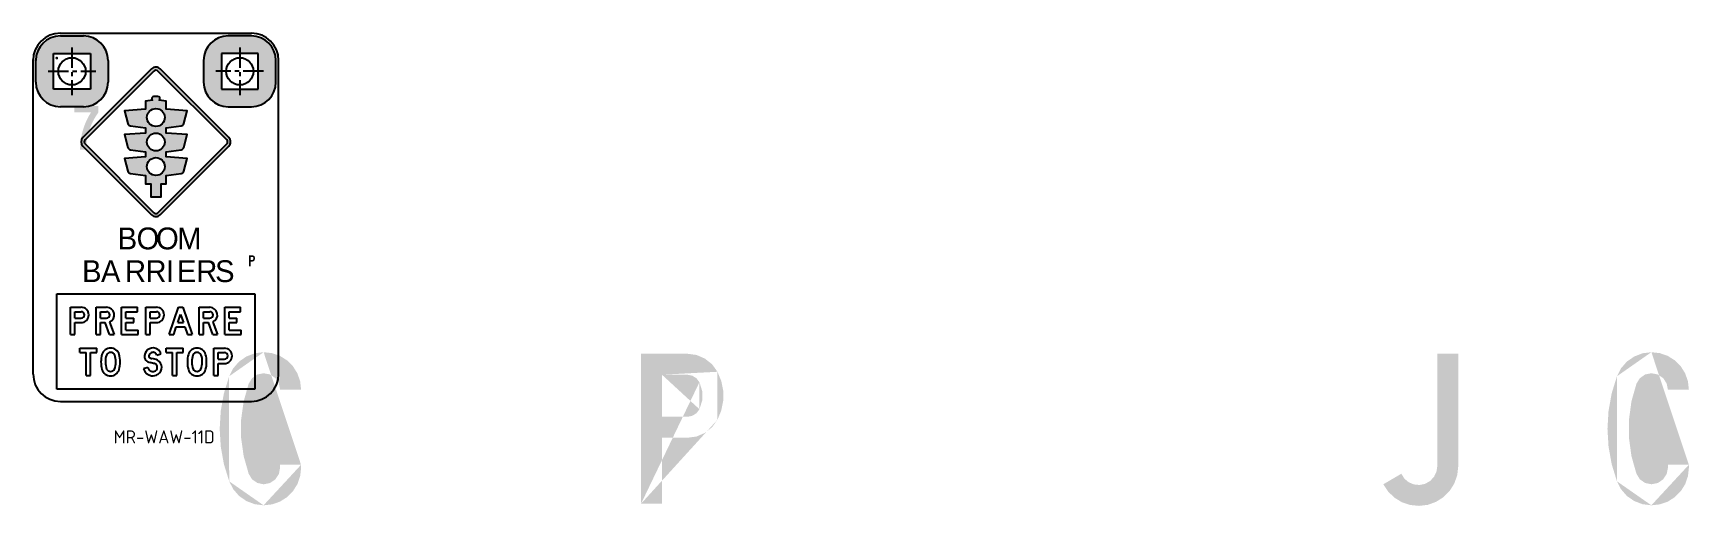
# Model space of a CAD drawing. Extents: x 156 to 1038, y -1303 to 261.
# Drawn here: x 156 to 763, y 88 to 261 of the extents above.
import ezdxf

# ---------------------------------------------------------------- set-up
doc = ezdxf.new("R2010")
doc.units = 0
doc.header["$LTSCALE"] = 6
doc.header["$MEASUREMENT"] = 0
doc.linetypes.add('CENTER', pattern=[2, 1.25, -0.25, 0.25, -0.25])
doc.linetypes.add('CENTERX2', pattern=[101.6, 63.5, -12.7, 12.7, -12.7])
for name, color, linetype in [('CENT25', 1, 'CENTER'), ('GREEN', 84, 'CONTINUOUS'), ('L25', 1, 'CONTINUOUS'), ('L35', 3, 'CONTINUOUS'), ('T25', 1, 'CONTINUOUS'), ('TBLK25', 1, 'CONTINUOUS')]:
    doc.layers.add(name, color=color, linetype=linetype)
doc.styles.add('DSERIES', font='Dseries.shx')
doc.styles.add('ISO', font='iso3098b.shx')

msp = doc.modelspace()

# ---------------------------------------------------------------- hatches: boundary and pattern name
at = {"layer": 'GREEN'}
h = msp.add_hatch(color=256, dxfattribs=at)
h.paths.add_polyline_path([(254.47, 101.95), (254.44, 101.95)], flags=16)
edge = h.paths.add_edge_path()
edge.add_line((246.76, 103.05), (254.47, 103.05))
edge.add_line((254.47, 103.05), (254.47, 101.95))
edge.add_line((254.13, 98.88), (254.47, 101.95))
edge.add_line((254.13, 98.88), (253.13, 95.97))
edge.add_line((253.13, 95.97), (251.48, 93.36))
edge.add_line((251.48, 93.36), (249.31, 91.17))
edge.add_line((249.31, 91.17), (246.71, 89.52))
edge.add_line((246.71, 89.52), (243.8, 88.52))
edge.add_line((243.8, 88.52), (240.73, 88.18))
edge.add_line((240.73, 88.18), (237.48, 88.59))
edge.add_line((237.48, 88.59), (234.41, 89.75))
edge.add_line((234.41, 89.75), (231.73, 91.61))
edge.add_line((231.73, 91.61), (229.59, 94.08))
edge.add_line((229.59, 94.08), (228.1, 97))
edge.add_line((228.1, 97), (226.17, 103.26))
edge.add_line((226.17, 103.26), (225.01, 109.71))
edge.add_line((225.01, 109.71), (224.62, 116.25))
edge.add_line((224.62, 116.25), (225.01, 122.77))
edge.add_line((225.01, 122.77), (226.17, 129.22))
edge.add_line((226.17, 129.22), (228.1, 135.48))
edge.add_line((228.1, 135.48), (229.59, 138.39))
edge.add_line((229.59, 138.39), (231.73, 140.87))
edge.add_line((231.73, 140.87), (234.41, 142.72))
edge.add_line((234.41, 142.72), (237.48, 143.91))
edge.add_line((237.48, 143.91), (240.73, 144.3))
edge.add_line((240.73, 144.3), (243.8, 143.96))
edge.add_line((243.8, 143.96), (246.71, 142.96))
edge.add_line((246.71, 142.96), (249.31, 141.31))
edge.add_line((249.31, 141.31), (251.48, 139.14))
edge.add_line((251.48, 139.14), (253.13, 136.51))
edge.add_line((253.13, 136.51), (254.13, 133.6))
edge.add_line((254.13, 133.6), (254.47, 130.53))
edge.add_line((254.47, 130.53), (246.76, 130.53))
edge.add_line((246.76, 130.53), (246.32, 132.85))
edge.add_line((246.32, 132.85), (245.01, 134.84))
edge.add_line((245.01, 134.84), (243.05, 136.15))
edge.add_line((243.05, 136.15), (240.73, 136.59))
edge.add_line((240.73, 136.59), (238.41, 136.13))
edge.add_line((238.41, 136.13), (236.48, 134.76))
edge.add_line((236.48, 134.76), (235.24, 132.75))
edge.add_line((235.24, 132.75), (233.41, 126.28))
edge.add_line((233.41, 126.28), (232.48, 119.6))
edge.add_line((232.48, 119.6), (232.48, 112.88))
edge.add_line((232.48, 112.88), (233.41, 106.23))
edge.add_line((233.41, 106.23), (235.24, 99.76))
edge.add_line((235.24, 99.76), (236.48, 97.72))
edge.add_line((236.48, 97.72), (238.41, 96.38))
edge.add_line((238.41, 96.38), (240.73, 95.89))
edge.add_line((240.73, 95.89), (243.05, 96.35))
edge.add_line((243.05, 96.35), (245.01, 97.67))
edge.add_line((245.01, 97.67), (246.32, 99.63))
edge.add_line((246.32, 99.63), (246.76, 101.95))
edge.add_line((246.76, 101.95), (246.76, 103.05))
edge = h.paths.add_edge_path(flags=16)
edge.add_line((254.47, 103.05), (254.44, 103.05))
edge.add_line((240.73, 144.3), (240.7, 144.3))
edge.add_line((228.1, 135.48), (228.07, 135.48))
edge.add_line((228.1, 97), (228.07, 97))
edge.add_line((240.73, 88.18), (240.7, 88.18))
h = msp.add_hatch(color=256, dxfattribs=at)
h.paths.add_polyline_path([(396.13, 136.05), (396.1, 136.05)], flags=16)
edge = h.paths.add_edge_path(flags=17)
edge.add_line((386.77, 120.63), (386.77, 136.05))
edge.add_line((386.77, 136.05), (396.13, 136.05))
edge.add_line((397.88, 135.69), (396.13, 136.05))
edge.add_line((397.88, 135.69), (399.43, 134.73))
edge.add_line((399.43, 134.73), (400.51, 133.29))
edge.add_line((400.51, 133.29), (401.52, 130.04))
edge.add_line((401.52, 130.04), (401.52, 126.64))
edge.add_line((401.52, 126.64), (400.51, 123.39))
edge.add_line((400.51, 123.39), (399.43, 121.95))
edge.add_line((399.43, 121.95), (397.88, 120.99))
edge.add_line((397.88, 120.99), (396.13, 120.63))
edge.add_line((396.13, 120.63), (386.77, 120.63))
h.paths.add_polyline_path([(396.1, 143.73), (396.13, 143.73)], flags=16)
edge = h.paths.add_edge_path()
edge.add_line((386.77, 88.75), (379.09, 88.75))
edge.add_line((379.09, 88.75), (379.09, 143.73))
edge.add_line((379.09, 143.73), (396.13, 143.73))
edge.add_line((399.43, 143.29), (396.13, 143.73))
edge.add_line((399.43, 143.29), (402.52, 141.95))
edge.add_line((402.52, 141.95), (405.15, 139.86))
edge.add_line((405.15, 139.86), (407.11, 137.13))
edge.add_line((407.11, 137.13), (408.5, 133.75))
edge.add_line((408.5, 133.75), (409.22, 130.17))
edge.add_line((409.22, 130.17), (409.22, 126.51))
edge.add_line((409.22, 126.51), (408.5, 122.93))
edge.add_line((408.5, 122.93), (407.11, 119.55))
edge.add_line((407.11, 119.55), (405.15, 116.82))
edge.add_line((405.15, 116.82), (402.52, 114.73))
edge.add_line((402.52, 114.73), (399.43, 113.39))
edge.add_line((399.43, 113.39), (396.13, 112.95))
edge.add_line((396.13, 112.95), (386.77, 112.95))
edge.add_line((386.77, 112.95), (386.77, 88.75))
edge = h.paths.add_edge_path()
edge.add_line((386.77, 136.05), (386.75, 136.05))
edge.add_line((400.51, 123.39), (400.49, 123.39))
edge.add_line((400.51, 133.29), (400.49, 133.29))
edge.add_line((379.09, 88.75), (379.07, 88.75))
edge.add_line((407.11, 119.55), (407.08, 119.55))
edge.add_line((407.11, 137.13), (407.08, 137.13))
h = msp.add_hatch(color=256, dxfattribs=at)
h.paths.add_polyline_path([(396.13, 136.05), (396.1, 136.05)], flags=16)
edge = h.paths.add_edge_path(flags=17)
edge.add_line((386.77, 120.63), (386.77, 136.05))
edge.add_line((386.77, 136.05), (396.13, 136.05))
edge.add_line((397.88, 135.69), (396.13, 136.05))
edge.add_line((397.88, 135.69), (399.43, 134.73))
edge.add_line((399.43, 134.73), (400.51, 133.29))
edge.add_line((400.51, 133.29), (401.52, 130.04))
edge.add_line((401.52, 130.04), (401.52, 126.64))
edge.add_line((401.52, 126.64), (400.51, 123.39))
edge.add_line((400.51, 123.39), (399.43, 121.95))
edge.add_line((399.43, 121.95), (397.88, 120.99))
edge.add_line((397.88, 120.99), (396.13, 120.63))
edge.add_line((396.13, 120.63), (386.77, 120.63))
h.paths.add_polyline_path([(396.1, 143.73), (396.13, 143.73)], flags=16)
edge = h.paths.add_edge_path()
edge.add_line((386.77, 88.75), (379.09, 88.75))
edge.add_line((379.09, 88.75), (379.09, 143.73))
edge.add_line((379.09, 143.73), (396.13, 143.73))
edge.add_line((399.43, 143.29), (396.13, 143.73))
edge.add_line((399.43, 143.29), (402.52, 141.95))
edge.add_line((402.52, 141.95), (405.15, 139.86))
edge.add_line((405.15, 139.86), (407.11, 137.13))
edge.add_line((407.11, 137.13), (408.5, 133.75))
edge.add_line((408.5, 133.75), (409.22, 130.17))
edge.add_line((409.22, 130.17), (409.22, 126.51))
edge.add_line((409.22, 126.51), (408.5, 122.93))
edge.add_line((408.5, 122.93), (407.11, 119.55))
edge.add_line((407.11, 119.55), (405.15, 116.82))
edge.add_line((405.15, 116.82), (402.52, 114.73))
edge.add_line((402.52, 114.73), (399.43, 113.39))
edge.add_line((399.43, 113.39), (396.13, 112.95))
edge.add_line((396.13, 112.95), (386.77, 112.95))
edge.add_line((386.77, 112.95), (386.77, 88.75))
edge = h.paths.add_edge_path()
edge.add_line((386.77, 136.05), (386.75, 136.05))
edge.add_line((400.51, 123.39), (400.49, 123.39))
edge.add_line((400.51, 133.29), (400.49, 133.29))
edge.add_line((379.09, 88.75), (379.07, 88.75))
edge.add_line((407.11, 119.55), (407.08, 119.55))
edge.add_line((407.11, 137.13), (407.08, 137.13))
h = msp.add_hatch(color=256, dxfattribs=at)
h.paths.add_polyline_path([(671, 102.49), (670.98, 102.49)], flags=16)
edge = h.paths.add_edge_path()
edge.add_line((671, 143.73), (671, 102.49))
edge.add_line((670.67, 100.45), (671, 102.49))
edge.add_line((670.67, 100.45), (669.77, 98.57))
edge.add_line((669.77, 98.57), (668.32, 97.07))
edge.add_line((668.32, 97.07), (666.52, 96.04))
edge.add_line((666.52, 96.04), (664.48, 95.63))
edge.add_line((664.48, 95.63), (662.42, 95.84))
edge.add_line((662.42, 95.84), (660.51, 96.64))
edge.add_line((660.51, 96.64), (658.91, 97.98))
edge.add_line((658.91, 97.98), (657.81, 99.76))
edge.add_line((657.81, 99.76), (651.21, 95.89))
edge.add_line((651.21, 95.89), (652.99, 93.21))
edge.add_line((652.99, 93.21), (655.3, 90.97))
edge.add_line((655.3, 90.97), (658.06, 89.29))
edge.add_line((658.06, 89.29), (661.13, 88.29))
edge.add_line((661.13, 88.29), (664.35, 87.98))
edge.add_line((664.35, 87.98), (667.55, 88.36))
edge.add_line((667.55, 88.36), (670.56, 89.47))
edge.add_line((670.56, 89.47), (673.3, 91.2))
edge.add_line((673.3, 91.2), (675.56, 93.49))
edge.add_line((675.56, 93.49), (677.27, 96.25))
edge.add_line((677.27, 96.25), (678.32, 99.29))
edge.add_line((678.32, 99.29), (678.68, 102.49))
edge.add_line((678.68, 102.49), (678.68, 143.73))
edge.add_line((678.68, 143.73), (671, 143.73))
edge = h.paths.add_edge_path(flags=16)
edge.add_line((678.68, 102.49), (678.66, 102.49))
edge.add_line((678.68, 102.49), (678.66, 102.49))
edge = h.paths.add_edge_path(flags=16)
edge.add_line((657.81, 99.76), (657.78, 99.76))
h = msp.add_hatch(color=256, dxfattribs=at)
h.paths.add_polyline_path([(763.23, 101.95), (763.2, 101.95)], flags=16)
edge = h.paths.add_edge_path()
edge.add_line((755.55, 103.05), (763.23, 103.05))
edge.add_line((763.23, 103.05), (763.23, 101.95))
edge.add_line((762.89, 98.88), (763.23, 101.95))
edge.add_line((762.89, 98.88), (761.89, 95.97))
edge.add_line((761.89, 95.97), (760.26, 93.36))
edge.add_line((760.26, 93.36), (758.07, 91.17))
edge.add_line((758.07, 91.17), (755.47, 89.52))
edge.add_line((755.47, 89.52), (752.56, 88.52))
edge.add_line((752.56, 88.52), (749.49, 88.18))
edge.add_line((749.49, 88.18), (746.24, 88.59))
edge.add_line((746.24, 88.59), (743.2, 89.75))
edge.add_line((743.2, 89.75), (740.49, 91.61))
edge.add_line((740.49, 91.61), (738.35, 94.08))
edge.add_line((738.35, 94.08), (736.86, 97))
edge.add_line((736.86, 97), (734.93, 103.26))
edge.add_line((734.93, 103.26), (733.77, 109.71))
edge.add_line((733.77, 109.71), (733.38, 116.25))
edge.add_line((733.38, 116.25), (733.77, 122.77))
edge.add_line((733.77, 122.77), (734.93, 129.22))
edge.add_line((734.93, 129.22), (736.86, 135.48))
edge.add_line((736.86, 135.48), (738.35, 138.39))
edge.add_line((738.35, 138.39), (740.49, 140.87))
edge.add_line((740.49, 140.87), (743.2, 142.72))
edge.add_line((743.2, 142.72), (746.24, 143.91))
edge.add_line((746.24, 143.91), (749.49, 144.3))
edge.add_line((749.49, 144.3), (752.56, 143.96))
edge.add_line((752.56, 143.96), (755.47, 142.96))
edge.add_line((755.47, 142.96), (758.07, 141.31))
edge.add_line((758.07, 141.31), (760.26, 139.14))
edge.add_line((760.26, 139.14), (761.89, 136.51))
edge.add_line((761.89, 136.51), (762.89, 133.6))
edge.add_line((762.89, 133.6), (763.23, 130.53))
edge.add_line((763.23, 130.53), (755.55, 130.53))
edge.add_line((755.55, 130.53), (755.08, 132.85))
edge.add_line((755.08, 132.85), (753.77, 134.84))
edge.add_line((753.77, 134.84), (751.81, 136.15))
edge.add_line((751.81, 136.15), (749.49, 136.59))
edge.add_line((749.49, 136.59), (747.17, 136.13))
edge.add_line((747.17, 136.13), (745.24, 134.76))
edge.add_line((745.24, 134.76), (744, 132.75))
edge.add_line((744, 132.75), (742.17, 126.28))
edge.add_line((742.17, 126.28), (741.27, 119.6))
edge.add_line((741.27, 119.6), (741.27, 112.88))
edge.add_line((741.27, 112.88), (742.17, 106.23))
edge.add_line((742.17, 106.23), (744, 99.76))
edge.add_line((744, 99.76), (745.24, 97.72))
edge.add_line((745.24, 97.72), (747.17, 96.38))
edge.add_line((747.17, 96.38), (749.49, 95.89))
edge.add_line((749.49, 95.89), (751.81, 96.35))
edge.add_line((751.81, 96.35), (753.77, 97.67))
edge.add_line((753.77, 97.67), (755.08, 99.63))
edge.add_line((755.08, 99.63), (755.55, 101.95))
edge.add_line((755.55, 101.95), (755.55, 103.05))
edge = h.paths.add_edge_path(flags=16)
edge.add_line((763.23, 103.05), (763.2, 103.05))
edge.add_line((749.49, 144.3), (749.46, 144.3))
edge.add_line((736.86, 135.48), (736.83, 135.48))
edge.add_line((736.86, 97), (736.83, 97))
edge.add_line((749.49, 88.18), (749.46, 88.18))
at = {"layer": 'L25', "linetype": 'Continuous'}
h = msp.add_hatch(color=256, dxfattribs=at)
h.paths.add_polyline_path([(177.22, 253.75), (177.22, 240.75), (163.72, 240.75), (163.72, 253.36), (159.95, 257.7, 0.202459), (157.22, 251.25), (157.22, 246.29), (157.23, 246.29), (157.23, 245.61), (157.22, 245.61), (157.22, 243.25, 0.414214), (166.22, 234.25), (174.72, 234.25, 0.414214), (183.72, 243.25), (183.72, 251.25, 0.414214), (174.72, 260.25), (166.22, 260.25, 0.195371), (159.95, 257.7), (163.72, 253.36), (163.72, 253.75)])
h.paths.add_polyline_path([(238.73, 253.75), (238.73, 253.32), (243.62, 256.39, 0.245314), (236.23, 260.25), (227.73, 260.25, 0.414214), (218.73, 251.25), (218.73, 243.25, 0.414214), (227.73, 234.25), (236.23, 234.25, 0.414214), (245.23, 243.25), (245.23, 251.25, 0.15332), (243.62, 256.39), (238.73, 253.32), (238.73, 240.75), (225.23, 240.75), (225.23, 253.75)])
at = {"layer": 'L25'}
h = msp.add_hatch(color=256, dxfattribs=at)
h.paths.add_polyline_path([(226.45, 222.91), (227.28, 223.63), (202.78, 248.13, 0.198912), (201.23, 248.77), (201.23, 247.67, -0.198912), (202, 247.35)])
h.paths.add_polyline_path([(200.45, 247.35, -0.198912), (201.23, 247.67), (201.23, 248.77, 0.198912), (199.68, 248.13), (174.49, 222.94, 0.196233), (173.86, 221.39), (174.94, 221.39, -0.202368), (175.27, 222.17)])
h.paths.add_polyline_path([(226.45, 222.91), (227.19, 222.17, -0.414214), (227.19, 220.62), (216.36, 209.78), (217.57, 209.45), (227.96, 219.84, 0.414214), (227.96, 222.94), (227.28, 223.63)])
h = msp.add_hatch(color=1, dxfattribs=at)
edge = h.paths.add_edge_path()
edge.add_arc((210.41, 228.37), 1.14, 277.43141, 345.96376)
edge.add_line((211.51, 228.09), (212.68, 232.8))
edge.add_line((212.68, 232.8), (205.05, 233.34))
edge.add_line((205.05, 233.34), (205.05, 236.34))
edge.add_line((205.05, 236.34), (202.47, 236.63))
edge.add_arc((201.96, 237.2), 0.773, 311.66331, 450)
edge.add_line((201.96, 237.98), (201.23, 237.98))
edge.add_line((201.23, 237.98), (200.5, 237.98))
edge.add_arc((200.5, 237.2), 0.773, 90, 228.33669)
edge.add_line((199.99, 236.63), (197.41, 236.34))
edge.add_line((197.41, 236.34), (197.41, 233.34))
edge.add_line((197.41, 233.34), (189.77, 232.8))
edge.add_line((189.77, 232.8), (190.95, 228.09))
edge.add_arc((192.05, 228.37), 1.14, 194.03624, 262.56859)
edge.add_line((191.91, 227.24), (197.41, 226.52))
edge.add_line((197.41, 226.52), (197.41, 224.61))
edge.add_line((197.41, 224.61), (189.77, 224.07))
edge.add_line((189.77, 224.07), (190.95, 219.36))
edge.add_arc((192.05, 219.64), 1.14, 194.03624, 262.56859)
edge.add_line((191.91, 218.51), (197.41, 217.79))
edge.add_line((197.41, 217.79), (197.41, 215.89))
edge.add_line((197.41, 215.89), (189.77, 215.34))
edge.add_line((189.77, 215.34), (190.95, 210.64))
edge.add_arc((192.05, 210.91), 1.14, 194.03624, 262.56859)
edge.add_line((191.91, 209.78), (197.41, 209.07))
edge.add_line((197.41, 209.07), (197.41, 206.07))
edge.add_line((197.41, 206.07), (199.32, 206.07))
edge.add_line((199.32, 206.07), (199.32, 201.29))
edge.add_line((199.32, 201.29), (201.23, 201.29))
edge.add_line((201.23, 201.29), (203.14, 201.29))
edge.add_line((203.14, 201.29), (203.14, 206.07))
edge.add_line((203.14, 206.07), (205.05, 206.07))
edge.add_line((205.05, 206.07), (205.05, 209.07))
edge.add_line((205.05, 209.07), (210.55, 209.78))
edge.add_arc((210.41, 210.91), 1.14, 277.43141, 345.96376)
edge.add_line((211.51, 210.64), (212.68, 215.34))
edge.add_line((212.68, 215.34), (205.05, 215.89))
edge.add_line((205.05, 215.89), (205.05, 217.79))
edge.add_line((205.05, 217.79), (210.55, 218.51))
edge.add_arc((210.41, 219.64), 1.14, 277.43141, 345.96376)
edge.add_line((211.51, 219.36), (212.68, 224.07))
edge.add_line((212.68, 224.07), (205.05, 224.61))
edge.add_line((205.05, 224.61), (205.05, 226.52))
edge.add_line((205.05, 226.52), (210.55, 227.24))
edge = h.paths.add_edge_path(flags=16)
edge.add_arc((201.23, 230.34), 3.27, 0, 360)
edge = h.paths.add_edge_path(flags=16)
edge.add_arc((201.23, 221.34), 3.27, 0, 360)
edge = h.paths.add_edge_path(flags=16)
edge.add_arc((201.23, 212.34), 3.27, 0, 360)
msp.add_hatch(color=256, dxfattribs=at).paths.add_polyline_path([(199.68, 194.66, 0.430316), (202.78, 194.66), (217.57, 209.45), (216.36, 209.78), (202, 195.43, -0.450731), (200.45, 195.43), (175.27, 220.62, -0.202293), (174.94, 221.39), (173.86, 221.39, 0.196196), (174.49, 219.84)])
at = {"layer": 'TBLK25', "linetype": 'CENTERX2'}
h = msp.add_hatch(color=256, dxfattribs=at)
h.paths.add_polyline_path([(175.68, 218.57), (175.67, 218.57)], flags=16)
edge = h.paths.add_edge_path()
edge.add_line((175.69, 219.04), (175.68, 218.57))
edge.add_line((173.44, 218.57), (175.68, 218.57))
edge.add_line((173.44, 218.57), (173.45, 219.07))
edge.add_line((173.45, 219.07), (173.47, 219.56))
edge.add_line((173.47, 219.56), (173.49, 220.06))
edge.add_line((173.49, 220.06), (173.52, 220.55))
edge.add_line((173.52, 220.55), (173.57, 221.05))
edge.add_line((173.57, 221.05), (173.63, 221.53))
edge.add_line((173.63, 221.53), (173.69, 222.03))
edge.add_line((173.69, 222.03), (173.77, 222.52))
edge.add_line((173.77, 222.52), (173.85, 223))
edge.add_line((173.85, 223), (173.94, 223.49))
edge.add_line((173.94, 223.49), (174.05, 223.97))
edge.add_line((174.05, 223.97), (174.16, 224.46))
edge.add_line((174.16, 224.46), (174.28, 224.94))
edge.add_line((174.28, 224.94), (174.41, 225.42))
edge.add_line((174.41, 225.42), (174.55, 225.89))
edge.add_line((174.55, 225.89), (174.7, 226.37))
edge.add_line((174.7, 226.37), (174.85, 226.84))
edge.add_line((174.85, 226.84), (175.02, 227.3))
edge.add_line((175.02, 227.3), (175.2, 227.76))
edge.add_line((175.2, 227.76), (175.39, 228.22))
edge.add_line((175.39, 228.22), (175.57, 228.68))
edge.add_line((175.57, 228.68), (175.78, 229.13))
edge.add_line((175.78, 229.13), (175.99, 229.58))
edge.add_line((175.99, 229.58), (176.21, 230.03))
edge.add_line((176.21, 230.03), (176.44, 230.46))
edge.add_line((176.44, 230.46), (176.67, 230.9))
edge.add_line((176.67, 230.9), (176.92, 231.33))
edge.add_line((176.92, 231.33), (177.18, 231.75))
edge.add_line((177.18, 231.75), (177.44, 232.17))
edge.add_line((177.44, 232.17), (171.36, 232.17))
edge.add_line((171.36, 232.17), (171.36, 234.57))
edge.add_line((171.36, 234.57), (180.16, 234.57))
edge.add_line((180.16, 234.57), (180.16, 232.17))
edge.add_line((180.16, 232.17), (179.88, 231.79))
edge.add_line((179.88, 231.79), (179.62, 231.4))
edge.add_line((179.62, 231.4), (179.36, 231.01))
edge.add_line((179.36, 231.01), (179.11, 230.61))
edge.add_line((179.11, 230.61), (178.87, 230.21))
edge.add_line((178.87, 230.21), (178.64, 229.8))
edge.add_line((178.64, 229.8), (178.41, 229.39))
edge.add_line((178.41, 229.39), (178.2, 228.97))
edge.add_line((178.2, 228.97), (177.99, 228.55))
edge.add_line((177.99, 228.55), (177.79, 228.13))
edge.add_line((177.79, 228.13), (177.6, 227.7))
edge.add_line((177.6, 227.7), (177.42, 227.27))
edge.add_line((177.42, 227.27), (177.24, 226.83))
edge.add_line((177.24, 226.83), (177.08, 226.39))
edge.add_line((177.08, 226.39), (176.92, 225.95))
edge.add_line((176.92, 225.95), (176.78, 225.5))
edge.add_line((176.78, 225.5), (176.64, 225.05))
edge.add_line((176.64, 225.05), (176.51, 224.6))
edge.add_line((176.51, 224.6), (176.39, 224.15))
edge.add_line((176.39, 224.15), (176.28, 223.69))
edge.add_line((176.28, 223.69), (176.18, 223.23))
edge.add_line((176.18, 223.23), (176.09, 222.77))
edge.add_line((176.09, 222.77), (176, 222.31))
edge.add_line((176, 222.31), (175.93, 221.85))
edge.add_line((175.93, 221.85), (175.87, 221.38))
edge.add_line((175.87, 221.38), (175.81, 220.92))
edge.add_line((175.81, 220.92), (175.76, 220.45))
edge.add_line((175.76, 220.45), (175.73, 219.98))
edge.add_line((175.73, 219.98), (175.7, 219.51))
edge.add_line((175.7, 219.51), (175.69, 219.04))
edge = h.paths.add_edge_path(flags=16)
edge.add_line((180.16, 232.17), (180.15, 232.17))
edge.add_line((173.44, 218.57), (173.43, 218.57))
h = msp.add_hatch(color=256, dxfattribs=at)
h.paths.add_polyline_path([(236.62, 179.23), (236.55, 179.23)], flags=0)
edge = h.paths.add_edge_path(flags=16)
edge.add_line((235.93, 178.1), (235.93, 179.23))
edge.add_line((235.93, 179.23), (236.62, 179.23))
edge.add_line((236.93, 179.04), (236.62, 179.23))
edge.add_line((236.93, 179.04), (236.99, 178.66))
edge.add_line((236.99, 178.66), (236.93, 178.35))
edge.add_line((236.93, 178.35), (236.62, 178.1))
edge.add_line((236.62, 178.1), (235.93, 178.1))
h.paths.add_polyline_path([(236.55, 179.79), (236.62, 179.79)], flags=16)
edge = h.paths.add_edge_path()
edge.add_line((235.93, 175.78), (235.36, 175.78))
edge.add_line((235.36, 175.78), (235.36, 179.79))
edge.add_line((235.36, 179.79), (236.62, 179.79))
edge.add_line((236.93, 179.73), (236.62, 179.79))
edge.add_line((236.93, 179.73), (237.24, 179.6))
edge.add_line((237.24, 179.6), (237.43, 179.35))
edge.add_line((237.43, 179.35), (237.56, 178.91))
edge.add_line((237.56, 178.91), (237.56, 178.47))
edge.add_line((237.56, 178.47), (237.43, 178.03))
edge.add_line((237.43, 178.03), (237.24, 177.78))
edge.add_line((237.24, 177.78), (236.93, 177.59))
edge.add_line((236.93, 177.59), (236.62, 177.53))
edge.add_line((236.62, 177.53), (235.93, 177.53))
edge.add_line((235.93, 177.53), (235.93, 175.78))

# ---------------------------------------------------------------- linework, layer by layer
at = {"layer": 'CENT25'}
for p, q in [((170.47, 256), (170.47, 238.5)), ((231.98, 256), (231.98, 238.5)), ((161.72, 247.25), (179.22, 247.25)), ((240.73, 247.25), (223.23, 247.25))]:
    msp.add_line(p, q, dxfattribs=at)
at = {"layer": 'L25', "const_width": 0.45}
msp.add_lwpolyline([(164.63, 252.11, 1), (165.18, 252.11, 1)], format="xyb", close=True, dxfattribs=at)
at = {"layer": 'L25'}
for points in [[(227.96, 219.84, 0.414214), (227.96, 222.94), (202.78, 248.13, 0.414214), (199.68, 248.13), (174.49, 222.94, 0.408142), (174.49, 219.84), (199.68, 194.66, 0.430316), (202.78, 194.66), (227.96, 219.84)], [(227.19, 220.62, 0.414214), (227.19, 222.17), (202, 247.35, 0.414214), (200.45, 247.35), (175.27, 222.17, 0.421934), (175.27, 220.62), (200.45, 195.43, 0.450731), (202, 195.43), (227.19, 220.62)]]:
    msp.add_lwpolyline(points, format="xyb", dxfattribs=at)
at = {"layer": 'L25', "color": 1}
msp.add_circle((201.23, 212.34), 3.27, dxfattribs=at)
at = {"layer": 'L35'}
for p, q in [((166.23, 261.25), (236.23, 261.25)), ((166.22, 260.25), (174.72, 260.25)), ((236.23, 260.25), (227.73, 260.25)), ((156.23, 136.25), (156.23, 251.54)), ((157.22, 243.25), (157.22, 251.25)), ((163.72, 253.75), (177.22, 253.75)), ((163.72, 240.75), (163.72, 253.75)), ((177.22, 253.75), (177.22, 240.75)), ((183.72, 251.25), (183.72, 243.25)), ((218.73, 251.25), (218.73, 243.25)), ((238.73, 253.75), (225.23, 253.75)), ((225.23, 253.75), (225.23, 240.75)), ((238.73, 240.75), (238.73, 253.75)), ((245.23, 243.25), (245.23, 251.25)), ((246.23, 136.25), (246.23, 251.54)), ((157.23, 245.61), (157.23, 246.29)), ((245.23, 242.47), (245.23, 243.15)), ((177.22, 240.75), (163.72, 240.75)), ((225.23, 240.75), (238.73, 240.75)), ((174.72, 234.25), (166.22, 234.25)), ((227.73, 234.25), (236.23, 234.25)), ((164.9, 130.75), (164.9, 165.75)), ((164.9, 165.75), (237.56, 165.75)), ((237.56, 165.75), (237.56, 130.75)), ((169.92, 160.75), (173.82, 160.75)), ((169.92, 150.75), (169.92, 160.75)), ((171.52, 159.15), (173.82, 159.15)), ((171.52, 156.75), (171.52, 159.15)), ((179.28, 150.75), (179.28, 160.75)), ((179.28, 160.75), (183.18, 160.75)), ((180.88, 159.15), (183.18, 159.15)), ((180.88, 156.75), (180.88, 159.15)), ((188.65, 160.75), (194.44, 160.75)), ((188.65, 150.75), (188.65, 160.75)), ((190.24, 159.15), (194.44, 159.15)), ((190.24, 156.75), (190.24, 159.15)), ((194.44, 159.15), (194.44, 160.75)), ((197.52, 150.75), (197.52, 160.75)), ((197.52, 160.75), (201.42, 160.75)), ((199.12, 156.75), (199.12, 159.15)), ((199.12, 159.15), (201.42, 159.15)), ((206.08, 150.75), (209.48, 160.75)), ((209.27, 155.15), (210.28, 158.13)), ((209.48, 160.75), (211.08, 160.75)), ((210.27, 158.1), (210.29, 158.11)), ((210.28, 158.13), (211.3, 155.15)), ((211.08, 160.75), (214.48, 150.75)), ((217.09, 160.75), (220.99, 160.75)), ((217.09, 150.75), (217.09, 160.75)), ((218.69, 156.75), (218.69, 159.15)), ((218.69, 159.15), (220.99, 159.15)), ((226.45, 150.75), (226.45, 160.75)), ((226.45, 160.75), (232.25, 160.75)), ((228.04, 156.75), (228.04, 159.15)), ((228.04, 159.15), (232.25, 159.15)), ((232.25, 159.15), (232.25, 160.75)), ((171.52, 156.75), (173.82, 156.75)), ((171.52, 150.75), (171.52, 155.15)), ((171.52, 155.15), (173.82, 155.15)), ((180.88, 156.75), (183.18, 156.75)), ((180.88, 155.15), (182.68, 155.15)), ((180.88, 150.75), (180.88, 155.15)), ((184.28, 150.75), (182.68, 155.15)), ((184.28, 155.37), (185.98, 150.75)), ((190.24, 156.75), (193.14, 156.75)), ((190.24, 155.15), (193.14, 155.15)), ((190.24, 152.35), (190.24, 155.15)), ((190.24, 152.35), (194.75, 152.35)), ((193.14, 155.15), (193.14, 156.75)), ((194.75, 150.75), (194.75, 152.35)), ((199.12, 156.75), (201.42, 156.75)), ((199.12, 155.15), (201.42, 155.15)), ((199.12, 150.75), (199.12, 155.15)), ((207.77, 150.75), (208.72, 153.55)), ((208.72, 153.55), (211.84, 153.55)), ((209.27, 155.15), (211.3, 155.15)), ((211.84, 153.55), (212.79, 150.75)), ((218.69, 156.75), (220.99, 156.75)), ((218.69, 150.75), (218.69, 155.15)), ((218.69, 155.15), (220.49, 155.15)), ((222.09, 150.75), (220.49, 155.15)), ((222.08, 155.37), (223.79, 150.75)), ((228.04, 156.75), (230.95, 156.75)), ((228.04, 152.35), (228.04, 155.15)), ((228.04, 155.15), (230.95, 155.15)), ((228.04, 152.35), (232.55, 152.35)), ((230.95, 155.15), (230.95, 156.75)), ((232.55, 150.75), (232.55, 152.35)), ((169.92, 150.75), (171.52, 150.75)), ((173.33, 145.75), (179.53, 145.75)), ((173.33, 144.15), (173.33, 145.75)), ((179.28, 150.75), (180.88, 150.75)), ((179.53, 144.15), (179.53, 145.75)), ((184.28, 150.75), (185.98, 150.75)), ((188.65, 150.75), (194.75, 150.75)), ((197.52, 150.75), (199.12, 150.75)), ((204.99, 144.15), (204.99, 145.75)), ((204.99, 145.75), (211.2, 145.75)), ((206.08, 150.75), (207.77, 150.75)), ((211.2, 144.15), (211.2, 145.75)), ((212.79, 150.75), (214.48, 150.75)), ((217.09, 150.75), (218.69, 150.75)), ((222.09, 150.75), (223.79, 150.75)), ((222.46, 135.75), (222.46, 145.75)), ((222.46, 145.75), (226.36, 145.75)), ((226.45, 150.75), (232.55, 150.75)), ((173.33, 144.15), (175.63, 144.15)), ((175.63, 135.75), (175.63, 144.15)), ((177.23, 135.75), (177.23, 144.15)), ((177.23, 144.15), (179.53, 144.15)), ((201.55, 143.25), (203.05, 143.75)), ((204.99, 144.15), (207.3, 144.15)), ((207.3, 135.75), (207.3, 144.15)), ((208.9, 144.15), (211.2, 144.15)), ((208.9, 135.75), (208.9, 144.15)), ((224.06, 141.75), (224.06, 144.15)), ((224.06, 144.15), (226.36, 144.15)), ((224.06, 141.75), (226.36, 141.75)), ((224.06, 140.15), (226.36, 140.15)), ((224.06, 135.75), (224.06, 140.15)), ((175.63, 135.75), (177.23, 135.75)), ((198.25, 138.75), (196.75, 138.15)), ((207.3, 135.75), (208.9, 135.75)), ((222.46, 135.75), (224.06, 135.75)), ((237.56, 130.75), (164.9, 130.75)), ((166.23, 126.25), (236.23, 126.25))]:
    msp.add_line(p, q, dxfattribs=at)
at = {"layer": 'L35', "color": 1}
msp.add_lwpolyline([(210.55, 227.24, 0.308272), (211.51, 228.09), (212.68, 232.8), (205.05, 233.34), (205.05, 236.34), (202.47, 236.63, 0.689446), (201.96, 237.98), (201.23, 237.98), (200.5, 237.98, 0.689446), (199.99, 236.63), (197.41, 236.34), (197.41, 233.34), (189.77, 232.8), (190.95, 228.09, 0.308272), (191.91, 227.24), (197.41, 226.52), (197.41, 224.61), (189.77, 224.07), (190.95, 219.36, 0.308272), (191.91, 218.51), (197.41, 217.79), (197.41, 215.89), (189.77, 215.34), (190.95, 210.64, 0.308272), (191.91, 209.78), (197.41, 209.07), (197.41, 206.07), (199.32, 206.07), (199.32, 201.29), (201.23, 201.29), (203.14, 201.29), (203.14, 206.07), (205.05, 206.07), (205.05, 209.07), (210.55, 209.78, 0.308272), (211.51, 210.64), (212.68, 215.34), (205.05, 215.89), (205.05, 217.79), (210.55, 218.51, 0.308272), (211.51, 219.36), (212.68, 224.07), (205.05, 224.61), (205.05, 226.52)], format="xyb", close=True, dxfattribs=at)
at = {"layer": 'L35'}
for centre in [(170.47, 247.25), (231.98, 247.25)]:
    msp.add_circle(centre, 5, dxfattribs=at)
at = {"layer": 'L35', "color": 1}
for centre in [(201.23, 230.34), (201.23, 221.34)]:
    msp.add_circle(centre, 3.27, dxfattribs=at)
at = {"layer": 'L35'}
for centre, radius, start, end in [((166.22, 251.25), 10, 90, 180), ((236.23, 251.25), 10, 360, 90), ((166.22, 251.25), 9, 90, 180), ((174.72, 251.25), 9, 0, 90), ((227.73, 251.25), 9, 90, 180), ((236.23, 251.25), 9, 0, 90), ((166.22, 243.25), 9, 180, 270), ((174.72, 243.25), 9, 270, 360), ((227.73, 243.25), 9, 180, 270), ((236.23, 243.25), 9, 270, 0), ((173.82, 157.95), 2.8, 270, 90), ((173.82, 157.95), 1.2, 270, 90), ((183.18, 157.95), 2.8, 292.96133, 90), ((183.18, 157.95), 1.2, 270, 90), ((201.42, 157.95), 2.8, 270, 90), ((201.42, 157.95), 1.2, 270, 90), ((220.99, 157.95), 2.8, 292.96133, 90), ((220.99, 157.95), 1.2, 270, 90), ((184.63, 142.54), 3.3, 16.92849, 163.20454), ((200.16, 142.73), 3.14, 56.48363, 172.90401), ((216.3, 142.54), 3.3, 16.92849, 163.20454), ((226.36, 142.95), 2.8, 270, 90), ((191.7, 140.75), 10.59, 164.99857, 195.07127), ((190.48, 140.77), 7.78, 161.46665, 199.91177), ((184.63, 142.58), 1.66, 23.09952, 156.61836), ((178.79, 140.78), 7.77, 339.95865, 18.47103), ((177.65, 140.75), 10.5, 344.80061, 15.17486), ((199.35, 142.82), 2.32, 172.69504, 264.51205), ((199.5, 142.93), 0.854, 154.26963, 240.5697), ((200.28, 142.53), 1.73, 106.12894, 153.29793), ((199.96, 143.71), 1.75, 239.91988, 263.97002), ((112.48, -217.26), 368.12, 76.12628, 76.38617), ((199.14, 135.68), 6.31, 64.6944, 84.2012), ((200.22, 142.87), 1.39, 15.90794, 107.68853), ((200.29, 138.72), 1.47, 286.5144, 72.00829), ((200.32, 138.74), 3.05, 303.04934, 60.097), ((200.07, 142.81), 3.13, 17.3846, 54.08555), ((223.37, 140.75), 10.59, 164.99857, 195.07127), ((222.16, 140.77), 7.78, 161.46665, 199.91177), ((216.31, 142.58), 1.66, 23.09952, 156.61836), ((210.47, 140.78), 7.77, 339.95865, 18.47103), ((209.33, 140.75), 10.5, 344.80061, 15.17486), ((226.36, 142.95), 1.2, 270, 90), ((166.23, 136.25), 10, 180, 270), ((184.63, 138.95), 3.3, 196.71311, 343.28689), ((184.63, 138.91), 1.66, 208.40209, 331.25753), ((200.12, 139.18), 3.53, 197.03112, 261.97831), ((200.16, 139.19), 1.95, 192.99124, 286.45994), ((200.15, 139.02), 3.37, 261.15768, 302.88466), ((216.3, 138.95), 3.3, 196.71311, 343.28689), ((216.31, 138.91), 1.66, 208.40209, 331.25753), ((236.23, 136.25), 10, 270, 0)]:
    msp.add_arc(centre, radius, start, end, dxfattribs=at)

# ---------------------------------------------------------------- texts
at = {"layer": 'L35', "style": 'DSERIES'}
for s, p in [('B', (187.23, 182)), ('O', (194.16, 182)), ('O', (201.3, 182)), ('M', (209.03, 182)), ('B', (174.17, 170)), ('A', (181.11, 170)), ('R', (189.92, 170)), ('R', (197.41, 170)), ('I', (204.9, 170)), ('E', (208.95, 170)), ('R', (216.04, 170)), ('S', (222.94, 170))]:
    msp.add_text(s, height=8, dxfattribs=at).set_placement(p)
at = {"layer": 'T25', "style": 'ISO'}
msp.add_text('MR-WAW-11D', height=4.766, dxfattribs=at).set_placement((185.73, 110.88))

doc.saveas('drawing.dxf')
